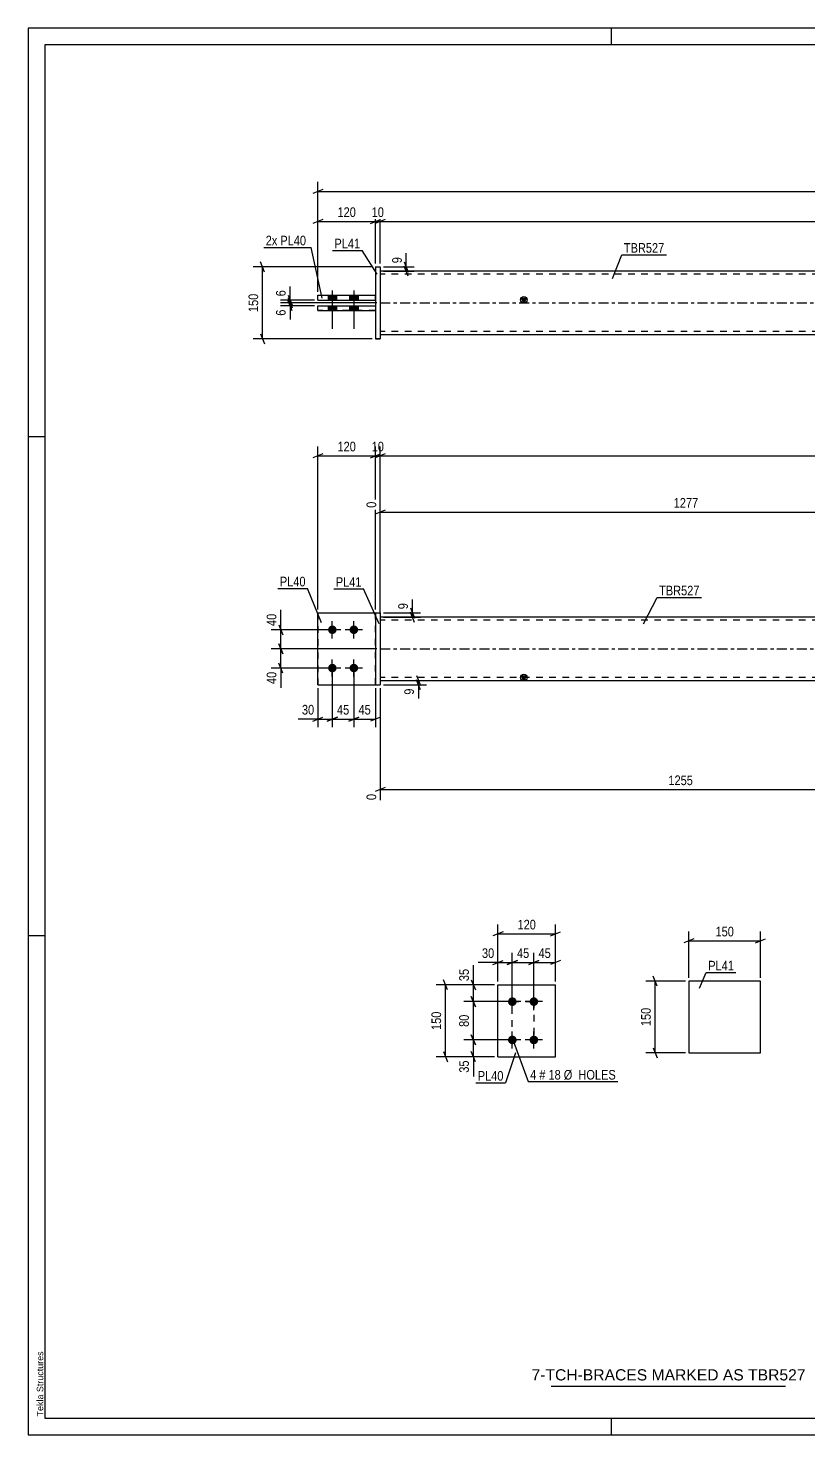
# Model space of a CAD drawing. Header units: millimetres. Extents: x 0 to 594, y 0 to 420.
# Drawn here: x 0 to 232.9, y 0 to 420 of the extents above; entities that cross this region are included whole.
import ezdxf

# ---------------------------------------------------------------- set-up
doc = ezdxf.new("R2010")
doc.units = ezdxf.units.MM
doc.linetypes.add('DXK_LINE_DOT2', pattern=[3.9198, 1.9599, -1.9599])
doc.linetypes.add('DXK_LINE_DOT3', pattern=[5.9187, 2.979, -0.9799, 0.9799, -0.9799])
doc.styles.add('Arial', font='arial.ttf', dxfattribs={"height": 0.2})
doc.styles.add('Arial Narrow', font='ARIALN.TTF', dxfattribs={"height": 0.2})

# ---------------------------------------------------------------- blocks, each defined once
blk = doc.blocks.new('Unknown-582682701-1128')
at = {"color": 5, "linetype": 'Continuous'}
for p, q in [((594, 420), (0, 420)), ((0, 420), (0, 0)), ((174, 415), (174, 420)), ((589, 415), (5, 415)), ((5, 415), (5, 5)), ((5, 298), (0, 298)), ((5, 149), (0, 149)), ((5, 5), (589, 5)), ((174, 0), (174, 5)), ((0, 0), (594, 0))]:
    blk.add_line(p, q, dxfattribs=at)
at = {"color": 174, "linetype": 'Continuous', "style": 'Arial'}
blk.add_text('Tekla Structures', height=1.9102, rotation=90, dxfattribs=at).set_placement((4.5, 5.5))
blk = doc.blocks.new('Part-582682701-1607 - 1591')
at = {"color": 2, "linetype": 'Continuous'}
for p, q in [((140.17, 112.91), (140.17, 134.34)), ((140.17, 134.34), (157.31, 134.34)), ((157.31, 112.91), (157.31, 134.34)), ((140.17, 112.91), (140.17, 112.91)), ((140.17, 112.91), (157.31, 112.91)), ((157.31, 112.91), (157.31, 112.91))]:
    blk.add_line(p, q, dxfattribs=at)
at = {"color": 7, "linetype": 'DXK_LINE_DOT2'}
for p, q in [((140.17, 134.34), (157.31, 134.34)), ((140.17, 112.91), (140.17, 112.91)), ((140.17, 112.91), (157.31, 112.91)), ((157.31, 112.91), (157.31, 112.91))]:
    blk.add_line(p, q, dxfattribs=at)
blk = doc.blocks.new('Bolt-582682701-1612 - 1591')
at = {"linetype": 'Continuous'}
for points in [[(144.45, 128.06), (144.19, 128.08), (143.93, 128.17), (143.7, 128.3), (143.5, 128.48), (143.34, 128.7), (143.23, 128.94), (143.17, 129.21), (143.17, 129.48), (143.23, 129.74), (143.34, 129.98), (143.5, 130.2), (143.7, 130.38), (143.93, 130.52), (144.19, 130.6), (144.45, 130.63), (144.72, 130.6), (144.98, 130.52), (145.21, 130.38), (145.41, 130.2), (145.57, 129.98), (145.68, 129.74), (145.73, 129.48), (145.73, 129.21), (145.68, 128.94), (145.57, 128.7), (145.41, 128.48), (145.21, 128.3), (144.98, 128.17), (144.72, 128.08)], [(150.88, 128.06), (150.61, 128.08), (150.36, 128.17), (150.13, 128.3), (149.93, 128.48), (149.77, 128.7), (149.66, 128.94), (149.6, 129.21), (149.6, 129.48), (149.66, 129.74), (149.77, 129.98), (149.93, 130.2), (150.13, 130.38), (150.36, 130.52), (150.61, 130.6), (150.88, 130.63), (151.15, 130.6), (151.4, 130.52), (151.64, 130.38), (151.84, 130.2), (152, 129.98), (152.1, 129.74), (152.16, 129.48), (152.16, 129.21), (152.1, 128.94), (152, 128.7), (151.84, 128.48), (151.64, 128.3), (151.4, 128.17), (151.15, 128.08)], [(144.45, 116.63), (144.19, 116.66), (143.93, 116.74), (143.7, 116.87), (143.5, 117.05), (143.34, 117.27), (143.23, 117.52), (143.17, 117.78), (143.17, 118.05), (143.23, 118.31), (143.34, 118.56), (143.5, 118.77), (143.7, 118.95), (143.93, 119.09), (144.19, 119.17), (144.45, 119.2), (144.72, 119.17), (144.98, 119.09), (145.21, 118.95), (145.41, 118.77), (145.57, 118.56), (145.68, 118.31), (145.73, 118.05), (145.73, 117.78), (145.68, 117.52), (145.57, 117.27), (145.41, 117.05), (145.21, 116.87), (144.98, 116.74), (144.72, 116.66)], [(150.88, 116.63), (150.61, 116.66), (150.36, 116.74), (150.13, 116.87), (149.93, 117.05), (149.77, 117.27), (149.66, 117.52), (149.6, 117.78), (149.6, 118.05), (149.66, 118.31), (149.77, 118.56), (149.93, 118.77), (150.13, 118.95), (150.36, 119.09), (150.61, 119.17), (150.88, 119.2), (151.15, 119.17), (151.4, 119.09), (151.64, 118.95), (151.84, 118.77), (152, 118.56), (152.1, 118.31), (152.16, 118.05), (152.16, 117.78), (152.1, 117.52), (152, 117.27), (151.84, 117.05), (151.64, 116.87), (151.4, 116.74), (151.15, 116.66)]]:
    blk.add_hatch(color=1, dxfattribs=at).paths.add_polyline_path(points)
at = {"color": 1, "linetype": 'Continuous'}
for p, q in [((144.45, 126.77), (144.45, 131.91)), ((150.88, 126.77), (150.88, 131.91)), ((147.02, 129.34), (141.88, 129.34)), ((153.45, 129.34), (148.31, 129.34)), ((147.02, 117.91), (141.88, 117.91)), ((144.45, 115.34), (144.45, 120.48)), ((153.45, 117.91), (148.31, 117.91)), ((150.88, 115.34), (150.88, 120.48))]:
    blk.add_line(p, q, dxfattribs=at)
blk = doc.blocks.new('Part-582682701-1962 - 1949')
at = {"color": 2, "linetype": 'Continuous'}
for p, q in [((86.46, 223.95), (86.46, 245.38)), ((86.46, 245.38), (103.6, 245.38)), ((86.46, 223.95), (103.6, 223.95))]:
    blk.add_line(p, q, dxfattribs=at)
at = {"color": 7, "linetype": 'DXK_LINE_DOT2'}
blk.add_line((103.6, 223.95), (103.6, 245.38), dxfattribs=at)
blk = doc.blocks.new('Part-582682701-1967 - 1949')
at = {"color": 7, "linetype": 'DXK_LINE_DOT2'}
for p, q in [((86.46, 245.38), (86.46, 223.95)), ((86.46, 245.38), (103.6, 245.38)), ((103.6, 245.38), (103.6, 223.95)), ((86.46, 223.95), (103.6, 223.95))]:
    blk.add_line(p, q, dxfattribs=at)
blk = doc.blocks.new('Part-582682701-1972 - 1949')
at = {"color": 2, "linetype": 'Continuous'}
for p, q in [((103.6, 245.38), (105.03, 245.38)), ((103.6, 245.38), (103.6, 223.95)), ((105.03, 245.38), (105.03, 245.38)), ((105.03, 245.38), (105.03, 223.95)), ((103.6, 223.95), (105.03, 223.95))]:
    blk.add_line(p, q, dxfattribs=at)
at = {"color": 7, "linetype": 'DXK_LINE_DOT2'}
for p, q in [((103.6, 245.38), (105.03, 245.38)), ((103.6, 223.95), (105.03, 223.95))]:
    blk.add_line(p, q, dxfattribs=at)
blk = doc.blocks.new('Bolt-582682701-1979 - 1949')
at = {"linetype": 'Continuous'}
for points in [[(90.75, 239.09, -1), (90.75, 241.66, -1)], [(97.17, 239.09, -1), (97.17, 241.66, -1)], [(90.75, 227.66, -1), (90.75, 230.23, -1)], [(97.17, 227.66, -1), (97.17, 230.23, -1)]]:
    blk.add_hatch(color=1, dxfattribs=at).paths.add_polyline_path(points)
at = {"color": 1, "linetype": 'Continuous'}
for p, q in [((93.32, 240.38), (88.17, 240.38)), ((90.75, 237.8), (90.75, 242.95)), ((99.75, 240.38), (94.6, 240.38)), ((97.17, 237.8), (97.17, 242.95)), ((90.75, 226.38), (90.75, 231.52)), ((97.17, 226.38), (97.17, 231.52)), ((93.32, 228.95), (88.17, 228.95)), ((99.75, 228.95), (94.6, 228.95))]:
    blk.add_line(p, q, dxfattribs=at)
blk = doc.blocks.new('Part-582682701-1992 - 1949')
at = {"linetype": 'Continuous'}
blk.add_hatch(color=2, dxfattribs=at).paths.add_polyline_path([(147.89, 225.23), (147.09, 226.63), (148.69, 226.63)])
at = {"color": 2, "linetype": 'Continuous'}
for p, q in [((486.71, 244.09), (105.03, 244.09)), ((105.03, 225.23), (486.71, 225.23)), ((147.89, 225.23), (147.09, 226.63)), ((147.09, 226.63), (148.69, 226.63)), ((148.69, 226.63), (147.89, 225.23))]:
    blk.add_line(p, q, dxfattribs=at)
at = {"color": 7, "linetype": 'DXK_LINE_DOT2'}
for p, q in [((105.03, 244.09), (105.03, 225.23)), ((287.19, 244.09), (287.19, 243.23)), ((312.25, 244.09), (312.25, 243.23)), ((486.71, 225.23), (486.71, 244.09)), ((486.71, 243.23), (105.03, 243.23)), ((486.71, 226.09), (105.03, 226.09)), ((284.17, 225.23), (284.17, 226.09)), ((284.17, 225.36), (284.17, 225.23)), ((309.22, 225.23), (309.22, 226.09)), ((309.22, 225.36), (309.22, 225.23))]:
    blk.add_line(p, q, dxfattribs=at)
at = {"color": 7, "linetype": 'DXK_LINE_DOT3'}
blk.add_line((105.03, 234.66), (486.71, 234.66), dxfattribs=at)
at = {"color": 2, "linetype": 'Continuous'}
blk.add_circle((147.89, 226.13), 1, dxfattribs=at)
blk = doc.blocks.new('Part-582682701-2443 - 2420')
at = {"color": 2, "linetype": 'Continuous'}
for p, q in [((86.46, 338.81), (86.46, 340.23)), ((86.46, 340.23), (103.6, 340.23)), ((103.6, 338.81), (103.6, 340.23)), ((86.46, 338.81), (86.46, 338.81)), ((86.46, 338.81), (103.6, 338.81)), ((103.6, 338.81), (103.6, 338.81))]:
    blk.add_line(p, q, dxfattribs=at)
at = {"color": 7, "linetype": 'DXK_LINE_DOT2'}
for p, q in [((86.46, 340.23), (86.46, 340.23)), ((86.46, 340.23), (103.6, 340.23)), ((103.6, 340.23), (103.6, 340.23)), ((86.46, 338.81), (103.6, 338.81))]:
    blk.add_line(p, q, dxfattribs=at)
blk = doc.blocks.new('Bolt-582682701-2428 - 2420')
at = {"linetype": 'Continuous'}
for points in [[(89.46, 338.81), (92.03, 338.81), (92.03, 340.23), (89.46, 340.23)], [(89.46, 338.81), (92.03, 338.81), (92.03, 340.23), (89.46, 340.23)], [(95.89, 338.81), (98.46, 338.81), (98.46, 340.23), (95.89, 340.23)], [(95.89, 338.81), (98.46, 338.81), (98.46, 340.23), (95.89, 340.23)], [(89.46, 335.66), (92.03, 335.66), (92.03, 337.08), (89.46, 337.08)], [(89.46, 335.66), (92.03, 335.66), (92.03, 337.08), (89.46, 337.08)], [(95.89, 335.66), (98.46, 335.66), (98.46, 337.08), (95.89, 337.08)], [(95.89, 335.66), (98.46, 335.66), (98.46, 337.08), (95.89, 337.08)]]:
    blk.add_hatch(color=1, dxfattribs=at).paths.add_polyline_path(points)
at = {"color": 1, "linetype": 'Continuous'}
for p, q in [((89.46, 340.23), (89.46, 338.81)), ((89.46, 340.23), (89.46, 338.81)), ((90.75, 341.66), (90.75, 330.23)), ((90.75, 341.66), (90.75, 330.23)), ((92.03, 340.23), (92.03, 338.81)), ((92.03, 340.23), (92.03, 338.81)), ((95.89, 340.23), (95.89, 338.81)), ((95.89, 340.23), (95.89, 338.81)), ((97.17, 341.66), (97.17, 330.23)), ((97.17, 341.66), (97.17, 330.23)), ((98.46, 340.23), (98.46, 338.81)), ((98.46, 340.23), (98.46, 338.81)), ((89.46, 337.08), (89.46, 335.66)), ((89.46, 337.08), (89.46, 335.66)), ((92.03, 337.08), (92.03, 335.66)), ((92.03, 337.08), (92.03, 335.66)), ((95.89, 337.08), (95.89, 335.66)), ((95.89, 337.08), (95.89, 335.66)), ((98.46, 337.08), (98.46, 335.66)), ((98.46, 337.08), (98.46, 335.66))]:
    blk.add_line(p, q, dxfattribs=at)
blk = doc.blocks.new('Part-582682701-2438 - 2420')
at = {"color": 2, "linetype": 'Continuous'}
for p, q in [((103.6, 348.69), (105.03, 348.69)), ((103.6, 348.69), (103.6, 327.26)), ((105.03, 348.69), (105.03, 348.69)), ((105.03, 348.69), (105.03, 327.26)), ((105.03, 327.26), (103.6, 327.26)), ((103.6, 327.26), (103.6, 327.26))]:
    blk.add_line(p, q, dxfattribs=at)
at = {"color": 7, "linetype": 'DXK_LINE_DOT2'}
for p, q in [((103.6, 348.69), (105.03, 348.69)), ((105.03, 348.69), (105.03, 348.69)), ((103.6, 327.26), (105.03, 327.26))]:
    blk.add_line(p, q, dxfattribs=at)
blk = doc.blocks.new('Part-582682701-2458 - 2420')
at = {"linetype": 'Continuous'}
blk.add_hatch(color=2, dxfattribs=at).paths.add_polyline_path([(147.89, 337.98), (147.09, 339.38), (148.69, 339.38)])
at = {"color": 2, "linetype": 'Continuous'}
for p, q in [((486.71, 347.4), (105.03, 347.4)), ((147.89, 337.98), (147.09, 339.38)), ((147.09, 339.38), (148.69, 339.38)), ((148.69, 339.38), (147.89, 337.98)), ((312.25, 338.98), (287.19, 338.98)), ((287.19, 336.98), (287.19, 338.98)), ((312.25, 336.98), (287.19, 336.98)), ((309.22, 338.83), (309.22, 338.98)), ((309.22, 336.98), (309.22, 337.12)), ((312.25, 338.83), (312.25, 338.98)), ((312.25, 336.98), (312.25, 337.12)), ((105.03, 328.55), (486.71, 328.55))]:
    blk.add_line(p, q, dxfattribs=at)
at = {"color": 7, "linetype": 'DXK_LINE_DOT2'}
for p, q in [((105.03, 347.4), (105.03, 328.55)), ((486.71, 346.55), (105.03, 346.55)), ((486.71, 328.55), (486.71, 347.4)), ((284.17, 338.98), (284.17, 336.98)), ((287.19, 338.98), (284.17, 338.98)), ((287.19, 336.98), (284.17, 336.98)), ((309.22, 338.98), (309.22, 337.12)), ((312.25, 338.98), (312.25, 337.12)), ((486.71, 329.4), (105.03, 329.4))]:
    blk.add_line(p, q, dxfattribs=at)
at = {"color": 7, "linetype": 'DXK_LINE_DOT3'}
blk.add_line((105.03, 337.98), (486.71, 337.98), dxfattribs=at)
at = {"color": 2, "linetype": 'Continuous'}
blk.add_circle((147.89, 338.88), 1, dxfattribs=at)
blk = doc.blocks.new('Part-582682701-2475 - 2420')
at = {"color": 2, "linetype": 'Continuous'}
for p, q in [((86.46, 337.08), (103.6, 337.08)), ((86.46, 335.66), (86.46, 337.08)), ((103.6, 337.08), (103.6, 335.66)), ((86.46, 335.66), (103.6, 335.66)), ((86.46, 335.66), (86.46, 335.66))]:
    blk.add_line(p, q, dxfattribs=at)
at = {"color": 7, "linetype": 'DXK_LINE_DOT2'}
for p, q in [((86.46, 337.08), (103.6, 337.08)), ((103.6, 335.66), (86.46, 335.66))]:
    blk.add_line(p, q, dxfattribs=at)
blk = doc.blocks.new('Part-582682701-1567 - 1551')
at = {"color": 2, "linetype": 'Continuous'}
for p, q in [((218.52, 135.48), (197.09, 135.48)), ((197.09, 135.48), (197.09, 114.05)), ((218.52, 114.06), (218.52, 135.48)), ((197.09, 114.05), (218.52, 114.06))]:
    blk.add_line(p, q, dxfattribs=at)
blk = doc.blocks.new('Rectangle-582682701-1727 - 1591')
at = {"color": 1, "linetype": 'DXK_LINE_DOT2'}
blk.add_lwpolyline([(144.45, 129.34), (150.88, 129.34), (150.88, 117.91), (144.45, 117.91), (144.45, 129.34)], close=True, dxfattribs=at)
blk = doc.blocks.new('StraightDimension-582682701-1647 - 1591')
at = {"color": 7, "linetype": 'Continuous'}
for p, q in [((144.45, 130.34), (144.45, 143.9)), ((150.88, 130.34), (150.88, 143.9)), ((142.95, 140.45), (145.95, 141.65)), ((144.45, 141.05), (150.88, 141.05)), ((152.38, 141.65), (149.38, 140.45))]:
    blk.add_line(p, q, dxfattribs=at)
at = {"color": 0}
blk.add_wipeout([(150.1, 141.8), (150.1, 146), (145.24, 146), (145.24, 141.8)], dxfattribs=at)
at = {"color": 3, "style": 'Arial Narrow'}
blk.add_text('45', height=2.863, dxfattribs=at).set_placement((145.84, 142.4))
blk = doc.blocks.new('StraightDimension-582682701-1614 - 1591')
at = {"color": 7, "linetype": 'Continuous'}
for p, q in [((140.17, 135.34), (140.17, 152.4)), ((157.31, 135.34), (157.31, 152.4)), ((141.67, 150.15), (138.67, 148.95)), ((140.17, 149.55), (157.31, 149.55)), ((155.81, 148.95), (158.81, 150.15))]:
    blk.add_line(p, q, dxfattribs=at)
at = {"color": 0}
blk.add_wipeout([(152.08, 150.3), (152.08, 154.5), (145.4, 154.5), (145.4, 150.3)], dxfattribs=at)
at = {"color": 3, "style": 'Arial Narrow'}
blk.add_text('120', height=2.863, dxfattribs=at).set_placement((146, 150.9))
blk = doc.blocks.new('StraightDimension-582682701-1634 - 1591')
at = {"color": 7, "linetype": 'Continuous'}
for p, q in [((140.17, 135.34), (140.17, 143.9)), ((144.45, 130.34), (144.45, 143.9)), ((138.67, 140.45), (141.67, 141.65)), ((140.17, 141.05), (144.45, 141.05)), ((145.95, 141.65), (142.95, 140.45))]:
    blk.add_line(p, q, dxfattribs=at)
at = {"color": 0}
blk.add_wipeout([(139.64, 141.8), (139.64, 146), (134.79, 146), (134.79, 141.8)], dxfattribs=at)
at = {"color": 7, "linetype": 'Continuous'}
blk.add_line((140.17, 141.05), (134.26, 141.05), dxfattribs=at)
blk.add_line((140.17, 141.05), (134.26, 141.05), dxfattribs=at)
at = {"color": 3, "style": 'Arial Narrow'}
blk.add_text('30', height=2.863, dxfattribs=at).set_placement((135.39, 142.4))
blk = doc.blocks.new('StraightDimension-582682701-1657 - 1591')
at = {"color": 7, "linetype": 'Continuous'}
for p, q in [((150.88, 130.34), (150.88, 143.9)), ((157.31, 135.34), (157.31, 143.9)), ((149.38, 140.45), (152.38, 141.65)), ((150.88, 141.05), (157.31, 141.05)), ((158.81, 141.65), (155.81, 140.45))]:
    blk.add_line(p, q, dxfattribs=at)
at = {"color": 0}
blk.add_wipeout([(156.52, 141.8), (156.52, 146), (151.67, 146), (151.67, 141.8)], dxfattribs=at)
at = {"color": 3, "style": 'Arial Narrow'}
blk.add_text('45', height=2.863, dxfattribs=at).set_placement((152.27, 142.4))
blk = doc.blocks.new('StraightDimension-582682701-1674 - 1591')
at = {"color": 7, "linetype": 'Continuous'}
for p, q in [((125.14, 132.84), (123.94, 135.84)), ((139.17, 134.34), (121.69, 134.34)), ((124.54, 112.91), (124.54, 134.34)), ((123.94, 114.41), (125.14, 111.41)), ((139.17, 112.91), (121.69, 112.91))]:
    blk.add_line(p, q, dxfattribs=at)
at = {"color": 0}
blk.add_wipeout([(123.79, 126.97), (119.59, 126.97), (119.59, 120.29), (123.79, 120.29)], dxfattribs=at)
at = {"color": 3, "style": 'Arial Narrow'}
blk.add_text('150', height=2.863, rotation=90.0002, dxfattribs=at).set_placement((123.19, 120.89))
blk = doc.blocks.new('StraightDimension-582682701-1691 - 1591')
at = {"color": 7, "linetype": 'Continuous'}
for p, q in [((143.45, 117.91), (129.97, 117.91)), ((132.22, 119.41), (133.42, 116.41)), ((132.82, 112.91), (132.82, 117.91)), ((133.42, 111.41), (132.22, 114.41)), ((139.17, 112.91), (129.97, 112.91))]:
    blk.add_line(p, q, dxfattribs=at)
at = {"color": 0}
blk.add_wipeout([(132.07, 112.39), (127.87, 112.39), (127.87, 107.53), (132.07, 107.53)], dxfattribs=at)
at = {"color": 7, "linetype": 'Continuous'}
blk.add_line((132.82, 112.91), (132.82, 107.01), dxfattribs=at)
blk.add_line((132.82, 112.91), (132.82, 107.01), dxfattribs=at)
at = {"color": 3, "style": 'Arial Narrow'}
blk.add_text('35', height=2.863, rotation=90.0002, dxfattribs=at).set_placement((131.47, 108.13))
blk = doc.blocks.new('StraightDimension-582682701-1704 - 1591')
at = {"color": 7, "linetype": 'Continuous'}
for p, q in [((132.22, 130.84), (133.42, 127.84)), ((143.45, 129.34), (129.97, 129.34)), ((132.82, 117.91), (132.82, 129.34)), ((143.45, 117.91), (129.97, 117.91)), ((133.42, 116.41), (132.22, 119.41))]:
    blk.add_line(p, q, dxfattribs=at)
at = {"color": 0}
blk.add_wipeout([(132.07, 126.06), (127.87, 126.06), (127.87, 121.2), (132.07, 121.2)], dxfattribs=at)
at = {"color": 3, "style": 'Arial Narrow'}
blk.add_text('80', height=2.863, rotation=90.0002, dxfattribs=at).set_placement((131.47, 121.8))
blk = doc.blocks.new('StraightDimension-582682701-1714 - 1591')
at = {"color": 7, "linetype": 'Continuous'}
for p, q in [((132.22, 135.84), (133.42, 132.84)), ((139.17, 134.34), (129.97, 134.34)), ((133.42, 127.84), (132.22, 130.84)), ((132.82, 129.34), (132.82, 134.34)), ((143.45, 129.34), (129.97, 129.34))]:
    blk.add_line(p, q, dxfattribs=at)
at = {"color": 0}
blk.add_wipeout([(132.07, 139.72), (127.87, 139.72), (127.87, 134.87), (132.07, 134.87)], dxfattribs=at)
at = {"color": 7, "linetype": 'Continuous'}
blk.add_line((132.82, 134.34), (132.82, 140.25), dxfattribs=at)
blk.add_line((132.82, 134.34), (132.82, 140.25), dxfattribs=at)
at = {"color": 3, "style": 'Arial Narrow'}
blk.add_text('35', height=2.863, rotation=90.0002, dxfattribs=at).set_placement((131.47, 135.47))
blk = doc.blocks.new('StraightDimension-582682701-2227 - 1949')
at = {"color": 7, "linetype": 'Continuous'}
for p, q in [((106.03, 245.38), (117.03, 245.38)), ((106.03, 244.09), (117.03, 244.09)), ((114.03, 246.88), (115.23, 243.88)), ((115.23, 242.59), (114.03, 245.59)), ((114.63, 244.09), (114.63, 245.38))]:
    blk.add_line(p, q, dxfattribs=at)
at = {"color": 0}
blk.add_wipeout([(113.88, 248.93), (109.68, 248.93), (109.68, 245.9), (113.88, 245.9)], dxfattribs=at)
at = {"color": 7, "linetype": 'Continuous'}
blk.add_line((114.63, 245.38), (114.63, 249.45), dxfattribs=at)
blk.add_line((114.63, 245.38), (114.63, 249.45), dxfattribs=at)
at = {"color": 3, "style": 'Arial Narrow'}
blk.add_text('9', height=2.86, rotation=90.0002, dxfattribs=at).set_placement((113.28, 246.5))
blk = doc.blocks.new('StraightDimension-582682701-2912 - 1949')
at = {"color": 7, "linetype": 'Continuous'}
for p, q in [((105.03, 222.95), (105.03, 189.53)), ((284.31, 224.23), (284.31, 184.04)), ((106.53, 193.25), (103.53, 192.05)), ((282.81, 192.05), (285.81, 193.25)), ((105.03, 192.65), (284.31, 192.65))]:
    blk.add_line(p, q, dxfattribs=at)
at = {"color": 0}
blk.add_wipeout([(198.93, 193.4), (198.93, 197.6), (190.42, 197.6), (190.42, 193.4)], dxfattribs=at)
at = {"color": 0, "linetype": 'Continuous'}
for points in [[(104.43, 191.95), (100.23, 191.95), (100.23, 188.93), (104.43, 188.93)], [(283.71, 191.95), (279.51, 191.95), (279.51, 183.44), (283.71, 183.44)]]:
    blk.add_wipeout(points, dxfattribs=at)
at = {"color": 3, "style": 'Arial Narrow'}
blk.add_text('1255', height=2.863, dxfattribs=at).set_placement((191.02, 194))
at = {"color": 3, "linetype": 'Continuous', "style": 'Arial Narrow'}
for s, height, p in [('0', 2.86, (103.83, 189.53)), ('1255', 2.863, (283.11, 184.04))]:
    blk.add_text(s, height=height, rotation=90.0002, dxfattribs=at).set_placement(p)
blk = doc.blocks.new('StraightDimension-582682701-2043 - 1949')
at = {"color": 7, "linetype": 'Continuous'}
for p, q in [((103.6, 246.38), (103.6, 295.14)), ((105.03, 246.38), (105.03, 295.14)), ((102.1, 291.69), (105.1, 292.89)), ((106.53, 292.89), (103.53, 291.69)), ((103.6, 292.29), (105.03, 292.29))]:
    blk.add_line(p, q, dxfattribs=at)
at = {"color": 0}
blk.add_wipeout([(106.74, 293.04), (106.74, 297.24), (101.89, 297.24), (101.89, 293.04)], dxfattribs=at)
at = {"color": 3, "style": 'Arial Narrow'}
blk.add_text('10', height=2.863, dxfattribs=at).set_placement((102.49, 293.64))
blk = doc.blocks.new('StraightDimension-582682701-2213 - 1949')
at = {"color": 7, "linetype": 'Continuous'}
for p, q in [((74.8, 236.16), (76, 233.16)), ((104.03, 234.66), (72.55, 234.66)), ((75.4, 228.95), (75.4, 234.66)), ((89.75, 228.95), (72.55, 228.95)), ((76, 227.45), (74.8, 230.45))]:
    blk.add_line(p, q, dxfattribs=at)
at = {"color": 0}
blk.add_wipeout([(74.65, 228.42), (70.45, 228.42), (70.45, 223.57), (74.65, 223.57)], dxfattribs=at)
at = {"color": 7, "linetype": 'Continuous'}
blk.add_line((75.4, 228.95), (75.4, 223.04), dxfattribs=at)
blk.add_line((75.4, 228.95), (75.4, 223.04), dxfattribs=at)
at = {"color": 3, "style": 'Arial Narrow'}
blk.add_text('40', height=2.863, rotation=90.0002, dxfattribs=at).set_placement((74.05, 224.17))
blk = doc.blocks.new('StraightDimension-582682701-2034 - 1949')
at = {"color": 7, "linetype": 'Continuous'}
for p, q in [((105.03, 246.38), (105.03, 295.14)), ((486.71, 246.38), (486.71, 295.14)), ((106.53, 292.89), (103.53, 291.69)), ((105.03, 292.29), (486.71, 292.29)), ((485.21, 291.69), (488.21, 292.89))]:
    blk.add_line(p, q, dxfattribs=at)
at = {"color": 0}
blk.add_wipeout([(300.12, 293.04), (300.12, 297.24), (291.61, 297.24), (291.61, 293.04)], dxfattribs=at)
at = {"color": 3, "style": 'Arial Narrow'}
blk.add_text('2672', height=2.863, dxfattribs=at).set_placement((292.21, 293.64))
blk = doc.blocks.new('StraightDimension-582682701-2060 - 1949')
at = {"color": 7, "linetype": 'Continuous'}
for p, q in [((86.46, 246.38), (86.46, 295.14)), ((103.6, 246.38), (103.6, 295.14)), ((87.96, 292.89), (84.96, 291.69)), ((86.46, 292.29), (103.6, 292.29)), ((102.1, 291.69), (105.1, 292.89))]:
    blk.add_line(p, q, dxfattribs=at)
at = {"color": 0}
blk.add_wipeout([(98.37, 293.04), (98.37, 297.24), (91.69, 297.24), (91.69, 293.04)], dxfattribs=at)
at = {"color": 3, "style": 'Arial Narrow'}
blk.add_text('120', height=2.863, dxfattribs=at).set_placement((92.29, 293.64))
blk = doc.blocks.new('StraightDimension-582682701-2200 - 1949')
at = {"color": 7, "linetype": 'Continuous'}
for p, q in [((89.75, 240.38), (72.55, 240.38)), ((74.8, 241.88), (76, 238.88)), ((75.4, 234.66), (75.4, 240.38)), ((76, 233.16), (74.8, 236.16)), ((104.03, 234.66), (72.55, 234.66))]:
    blk.add_line(p, q, dxfattribs=at)
at = {"color": 0}
blk.add_wipeout([(74.65, 245.76), (70.45, 245.76), (70.45, 240.9), (74.65, 240.9)], dxfattribs=at)
at = {"color": 7, "linetype": 'Continuous'}
blk.add_line((75.4, 240.38), (75.4, 246.28), dxfattribs=at)
blk.add_line((75.4, 240.38), (75.4, 246.28), dxfattribs=at)
at = {"color": 3, "style": 'Arial Narrow'}
blk.add_text('40', height=2.863, rotation=90.0002, dxfattribs=at).set_placement((74.05, 241.5))
blk = doc.blocks.new('StraightDimension-582682701-2300 - 1949')
at = {"color": 7, "linetype": 'Continuous'}
for p, q in [((90.75, 227.95), (90.75, 211.32)), ((97.17, 227.95), (97.17, 211.32)), ((89.25, 213.12), (92.25, 214.32)), ((98.67, 214.32), (95.67, 213.12)), ((90.75, 213.72), (97.17, 213.72))]:
    blk.add_line(p, q, dxfattribs=at)
at = {"color": 0}
blk.add_wipeout([(96.39, 214.47), (96.39, 218.67), (91.53, 218.67), (91.53, 214.47)], dxfattribs=at)
at = {"color": 3, "style": 'Arial Narrow'}
blk.add_text('45', height=2.863, dxfattribs=at).set_placement((92.13, 215.07))
blk = doc.blocks.new('StraightDimension-582682701-2236 - 1949')
at = {"color": 7, "linetype": 'Continuous'}
for p, q in [((106.03, 225.23), (118.83, 225.23)), ((106.03, 223.95), (118.83, 223.95)), ((115.83, 226.73), (117.03, 223.73)), ((117.03, 222.45), (115.83, 225.45)), ((116.43, 223.95), (116.43, 225.23))]:
    blk.add_line(p, q, dxfattribs=at)
at = {"color": 0}
blk.add_wipeout([(115.68, 223.42), (111.48, 223.42), (111.48, 220.39), (115.68, 220.39)], dxfattribs=at)
at = {"color": 7, "linetype": 'Continuous'}
blk.add_line((116.43, 223.95), (116.43, 219.87), dxfattribs=at)
blk.add_line((116.43, 223.95), (116.43, 219.87), dxfattribs=at)
at = {"color": 3, "style": 'Arial Narrow'}
blk.add_text('9', height=2.86, rotation=90.0002, dxfattribs=at).set_placement((115.08, 220.99))
blk = doc.blocks.new('StraightDimension-582682701-2290 - 1949')
at = {"color": 7, "linetype": 'Continuous'}
for p, q in [((90.75, 227.95), (90.75, 211.32)), ((86.46, 222.95), (86.46, 211.32)), ((84.96, 213.12), (87.96, 214.32)), ((92.25, 214.32), (89.25, 213.12)), ((86.46, 213.72), (90.75, 213.72))]:
    blk.add_line(p, q, dxfattribs=at)
at = {"color": 0}
blk.add_wipeout([(85.93, 214.47), (85.93, 218.67), (81.08, 218.67), (81.08, 214.47)], dxfattribs=at)
at = {"color": 7, "linetype": 'Continuous'}
blk.add_line((86.46, 213.72), (80.55, 213.72), dxfattribs=at)
blk.add_line((86.46, 213.72), (80.55, 213.72), dxfattribs=at)
at = {"color": 3, "style": 'Arial Narrow'}
blk.add_text('30', height=2.863, dxfattribs=at).set_placement((81.68, 215.07))
blk = doc.blocks.new('StraightDimension-582682701-2307 - 1949')
at = {"color": 7, "linetype": 'Continuous'}
for p, q in [((97.17, 227.95), (97.17, 211.32)), ((103.6, 222.95), (103.6, 211.32)), ((95.67, 213.12), (98.67, 214.32)), ((105.1, 214.32), (102.1, 213.12)), ((97.17, 213.72), (103.6, 213.72))]:
    blk.add_line(p, q, dxfattribs=at)
at = {"color": 0}
blk.add_wipeout([(102.82, 214.47), (102.82, 218.67), (97.96, 218.67), (97.96, 214.47)], dxfattribs=at)
at = {"color": 3, "style": 'Arial Narrow'}
blk.add_text('45', height=2.863, dxfattribs=at).set_placement((98.56, 215.07))
blk = doc.blocks.new('StraightDimension-582682701-3038 - 1949')
at = {"color": 7, "linetype": 'Continuous'}
for p, q in [((287.48, 245.09), (287.48, 284.11)), ((105.03, 245.09), (105.03, 278.62)), ((106.53, 276.09), (103.53, 274.89)), ((105.03, 275.49), (287.48, 275.49)), ((285.98, 274.89), (288.98, 276.09))]:
    blk.add_line(p, q, dxfattribs=at)
at = {"color": 0, "linetype": 'Continuous'}
for points in [[(286.88, 284.71), (282.68, 284.71), (282.68, 276.19), (286.88, 276.19)], [(104.43, 279.22), (100.23, 279.22), (100.23, 276.19), (104.43, 276.19)]]:
    blk.add_wipeout(points, dxfattribs=at)
at = {"color": 0}
blk.add_wipeout([(200.51, 276.24), (200.51, 280.44), (192, 280.44), (192, 276.24)], dxfattribs=at)
at = {"color": 3, "linetype": 'Continuous', "style": 'Arial Narrow'}
for s, height, p in [('1277', 2.863, (286.28, 276.79)), ('0', 2.86, (103.83, 276.79))]:
    blk.add_text(s, height=height, rotation=90.0002, dxfattribs=at).set_placement(p)
at = {"color": 3, "style": 'Arial Narrow'}
blk.add_text('1277', height=2.863, dxfattribs=at).set_placement((192.6, 276.84))
blk = doc.blocks.new('StraightDimension-582682701-2482 - 2420')
at = {"color": 7, "linetype": 'Continuous'}
for p, q in [((106.03, 348.69), (115.21, 348.69)), ((112.21, 350.19), (113.41, 347.19)), ((113.41, 345.9), (112.21, 348.9)), ((112.81, 347.4), (112.81, 348.69)), ((106.03, 347.4), (115.21, 347.4))]:
    blk.add_line(p, q, dxfattribs=at)
at = {"color": 0}
blk.add_wipeout([(112.06, 352.24), (107.86, 352.24), (107.86, 349.21), (112.06, 349.21)], dxfattribs=at)
at = {"color": 7, "linetype": 'Continuous'}
blk.add_line((112.81, 348.69), (112.81, 352.77), dxfattribs=at)
blk.add_line((112.81, 348.69), (112.81, 352.77), dxfattribs=at)
at = {"color": 3, "style": 'Arial Narrow'}
blk.add_text('9', height=2.86, rotation=90.0002, dxfattribs=at).set_placement((111.46, 349.81))
blk = doc.blocks.new('StraightDimension-582682701-2543 - 2420')
at = {"color": 7, "linetype": 'Continuous'}
for p, q in [((106.53, 362.88), (103.53, 361.68)), ((105.03, 349.69), (105.03, 365.13)), ((105.03, 362.28), (486.71, 362.28)), ((485.21, 361.68), (488.21, 362.88)), ((486.71, 349.69), (486.71, 365.13))]:
    blk.add_line(p, q, dxfattribs=at)
at = {"color": 0}
blk.add_wipeout([(300.12, 363.03), (300.12, 367.23), (291.61, 367.23), (291.61, 363.03)], dxfattribs=at)
at = {"color": 3, "style": 'Arial Narrow'}
blk.add_text('2672', height=2.863, dxfattribs=at).set_placement((292.21, 363.63))
blk = doc.blocks.new('StraightDimension-582682701-2553 - 2420')
at = {"color": 7, "linetype": 'Continuous'}
for p, q in [((87.96, 362.88), (84.96, 361.68)), ((86.46, 341.23), (86.46, 365.13)), ((86.46, 362.28), (103.6, 362.28)), ((102.1, 361.68), (105.1, 362.88)), ((103.6, 349.69), (103.6, 365.13))]:
    blk.add_line(p, q, dxfattribs=at)
at = {"color": 0}
blk.add_wipeout([(98.37, 363.03), (98.37, 367.23), (91.69, 367.23), (91.69, 363.03)], dxfattribs=at)
at = {"color": 3, "style": 'Arial Narrow'}
blk.add_text('120', height=2.863, dxfattribs=at).set_placement((92.29, 363.63))
blk = doc.blocks.new('StraightDimension-582682701-2563 - 2420')
at = {"color": 7, "linetype": 'Continuous'}
for p, q in [((102.1, 361.68), (105.1, 362.88)), ((106.53, 362.88), (103.53, 361.68)), ((103.6, 349.69), (103.6, 365.13)), ((103.6, 362.28), (105.03, 362.28)), ((105.03, 349.69), (105.03, 365.13))]:
    blk.add_line(p, q, dxfattribs=at)
at = {"color": 0}
blk.add_wipeout([(106.74, 363.03), (106.74, 367.23), (101.89, 367.23), (101.89, 363.03)], dxfattribs=at)
at = {"color": 3, "style": 'Arial Narrow'}
blk.add_text('10', height=2.863, dxfattribs=at).set_placement((102.49, 363.63))
blk = doc.blocks.new('StraightDimension-582682701-2574 - 2420')
at = {"color": 7, "linetype": 'Continuous'}
for p, q in [((86.46, 341.23), (86.46, 374.08)), ((505.28, 341.25), (505.28, 374.08)), ((87.96, 371.83), (84.96, 370.63)), ((86.46, 371.23), (505.28, 371.23)), ((503.78, 370.63), (506.78, 371.83))]:
    blk.add_line(p, q, dxfattribs=at)
at = {"color": 0}
blk.add_wipeout([(300.12, 371.98), (300.12, 376.18), (291.61, 376.18), (291.61, 371.98)], dxfattribs=at)
at = {"color": 3, "style": 'Arial Narrow'}
blk.add_text('2932', height=2.863, dxfattribs=at).set_placement((292.21, 372.58))
blk = doc.blocks.new('StraightDimension-582682701-2594 - 2420')
at = {"color": 7, "linetype": 'Continuous'}
for p, q in [((102.6, 348.69), (67.11, 348.69)), ((70.56, 347.19), (69.36, 350.19)), ((69.96, 327.26), (69.96, 348.69)), ((69.36, 328.76), (70.56, 325.76)), ((102.6, 327.26), (67.11, 327.26))]:
    blk.add_line(p, q, dxfattribs=at)
at = {"color": 0}
blk.add_wipeout([(69.21, 341.32), (65.01, 341.32), (65.01, 334.63), (69.21, 334.63)], dxfattribs=at)
at = {"color": 3, "style": 'Arial Narrow'}
blk.add_text('150', height=2.863, rotation=90.0002, dxfattribs=at).set_placement((68.61, 335.23))
blk = doc.blocks.new('StraightDimension-582682701-2605 - 2420')
at = {"color": 7, "linetype": 'Continuous'}
for p, q in [((77.56, 340.31), (78.76, 337.31)), ((85.46, 338.81), (75.31, 338.81)), ((104.03, 337.98), (75.31, 337.98)), ((78.76, 336.48), (77.56, 339.48)), ((78.16, 337.98), (78.16, 338.81))]:
    blk.add_line(p, q, dxfattribs=at)
at = {"color": 0}
blk.add_wipeout([(77.41, 342.36), (73.21, 342.36), (73.21, 339.33), (77.41, 339.33)], dxfattribs=at)
at = {"color": 7, "linetype": 'Continuous'}
blk.add_line((78.16, 338.81), (78.16, 342.88), dxfattribs=at)
blk.add_line((78.16, 338.81), (78.16, 342.88), dxfattribs=at)
at = {"color": 3, "style": 'Arial Narrow'}
blk.add_text('6', height=2.86, rotation=90.0002, dxfattribs=at).set_placement((76.81, 339.93))
blk = doc.blocks.new('StraightDimension-582682701-2621 - 2420')
at = {"color": 7, "linetype": 'Continuous'}
for p, q in [((104.03, 337.98), (75.31, 337.98)), ((85.46, 337.08), (75.31, 337.08)), ((77.56, 339.48), (78.76, 336.48)), ((78.76, 335.58), (77.56, 338.58)), ((78.16, 337.08), (78.16, 337.98))]:
    blk.add_line(p, q, dxfattribs=at)
at = {"color": 0}
blk.add_wipeout([(77.41, 336.56), (73.21, 336.56), (73.21, 333.53), (77.41, 333.53)], dxfattribs=at)
at = {"color": 7, "linetype": 'Continuous'}
blk.add_line((78.16, 337.08), (78.16, 333.01), dxfattribs=at)
blk.add_line((78.16, 337.08), (78.16, 333.01), dxfattribs=at)
at = {"color": 3, "style": 'Arial Narrow'}
blk.add_text('6', height=2.86, rotation=90.0002, dxfattribs=at).set_placement((76.81, 334.13))
blk = doc.blocks.new('StraightDimension-582682701-1569 - 1551')
at = {"color": 7, "linetype": 'Continuous'}
for p, q in [((196.09, 135.48), (184.24, 135.48)), ((187.69, 133.98), (186.49, 136.98)), ((187.09, 114.05), (187.09, 135.48)), ((196.09, 114.05), (184.24, 114.05)), ((186.49, 115.55), (187.69, 112.55))]:
    blk.add_line(p, q, dxfattribs=at)
at = {"color": 0}
blk.add_wipeout([(186.34, 128.11), (182.14, 128.11), (182.14, 121.43), (186.34, 121.43)], dxfattribs=at)
at = {"color": 3, "style": 'Arial Narrow'}
blk.add_text('150', height=2.863, rotation=90.0002, dxfattribs=at).set_placement((185.74, 122.03))
blk = doc.blocks.new('StraightDimension-582682701-1578 - 1551')
at = {"color": 7, "linetype": 'Continuous'}
for p, q in [((198.59, 148.08), (195.59, 146.88)), ((197.09, 136.48), (197.09, 150.33)), ((197.09, 147.48), (218.52, 147.48)), ((217.02, 146.88), (220.02, 148.08)), ((218.52, 136.48), (218.52, 150.33))]:
    blk.add_line(p, q, dxfattribs=at)
at = {"color": 0}
blk.add_wipeout([(211.15, 148.23), (211.15, 152.43), (204.47, 152.43), (204.47, 148.23)], dxfattribs=at)
at = {"color": 3, "style": 'Arial Narrow'}
blk.add_text('150', height=2.863, dxfattribs=at).set_placement((205.07, 148.83))
blk = doc.blocks.new('Unknown-582682701-4614')
at = {"color": 7, "linetype": 'Continuous'}
blk.add_line((156, 14.5), (226, 14.5), dxfattribs=at)
at = {"color": 7, "style": 'Arial'}
blk.add_text('7-TCH-BRACES MARKED AS TBR527', height=3.3428, dxfattribs=at).set_placement((150.19, 16.25))
blk = doc.blocks.new('Mark-582682701-1603 - 1591')
at = {"color": 0}
blk.add_wipeout([(141.82, 105.75), (141.82, 108.75), (134.14, 108.75), (134.14, 105.75)], dxfattribs=at)
blk.add_wipeout([(141.82, 105.75), (141.82, 108.75), (134.14, 108.75), (134.14, 105.75)], dxfattribs=at)
at = {"color": 30, "linetype": 'Continuous'}
for p in [(145.44, 114.11), (133.54, 105.15)]:
    blk.add_line(p, (142.42, 105.15), dxfattribs=at)
at = {"color": 3, "style": 'Arial Narrow'}
blk.add_text('PL40', height=2.863, dxfattribs=at).set_placement((134.14, 105.75))
blk = doc.blocks.new('Mark-582682701-1608 - 1591')
at = {"color": 0}
blk.add_wipeout([(151.61, 106.08), (151.61, 109.08), (149.78, 109.08), (149.78, 106.08)], dxfattribs=at)
blk.add_wipeout([(151.61, 106.08), (151.61, 109.08), (149.78, 109.08), (149.78, 106.08)], dxfattribs=at)
at = {"color": 7, "linetype": 'Continuous'}
blk.add_line((144.5, 118.22), (149.18, 105.48), dxfattribs=at)
at = {"color": 0}
blk.add_wipeout([(154.34, 106.08), (154.34, 109.08), (152.51, 109.08), (152.51, 106.08)], dxfattribs=at)
blk.add_wipeout([(154.34, 106.08), (154.34, 109.08), (152.51, 109.08), (152.51, 106.08)], dxfattribs=at)
at = {"color": 3, "style": 'Arial Narrow'}
blk.add_text('4', height=2.86, dxfattribs=at).set_placement((149.78, 106.08))
at = {"color": 0}
blk.add_wipeout([(158.9, 106.08), (158.9, 109.08), (155.24, 109.08), (155.24, 106.08)], dxfattribs=at)
blk.add_wipeout([(158.9, 106.08), (158.9, 109.08), (155.24, 109.08), (155.24, 106.08)], dxfattribs=at)
at = {"color": 3, "style": 'Arial Narrow'}
blk.add_text('#', height=2.86, dxfattribs=at).set_placement((152.51, 106.08))
at = {"color": 0}
blk.add_wipeout([(175.32, 106.08), (175.32, 109.08), (159.8, 109.08), (159.8, 106.08)], dxfattribs=at)
blk.add_wipeout([(175.32, 106.08), (175.32, 109.08), (159.8, 109.08), (159.8, 106.08)], dxfattribs=at)
at = {"color": 7, "linetype": 'Continuous'}
blk.add_line((149.18, 105.48), (175.92, 105.48), dxfattribs=at)
at = {"color": 3, "style": 'Arial Narrow'}
for s, p in [('18', (155.24, 106.08)), ('Ø  HOLES', (159.8, 106.08))]:
    blk.add_text(s, height=2.863, dxfattribs=at).set_placement(p)
blk = doc.blocks.new('MarkSet-582682701-2405 - 1949')
at = {"color": 0}
blk.add_wipeout([(82.77, 253.33), (82.77, 256.33), (75.1, 256.33), (75.1, 253.33)], dxfattribs=at)
blk.add_wipeout([(82.77, 253.33), (82.77, 256.33), (75.1, 256.33), (75.1, 253.33)], dxfattribs=at)
at = {"color": 30, "linetype": 'Continuous'}
for p in [(74.5, 252.73), (87.47, 242.45)]:
    blk.add_line(p, (83.37, 252.73), dxfattribs=at)
at = {"color": 3, "style": 'Arial Narrow'}
blk.add_text('PL40', height=2.863, dxfattribs=at).set_placement((75.1, 253.33))
blk = doc.blocks.new('Mark-582682701-1968 - 1949')
at = {"color": 0}
blk.add_wipeout([(99.45, 253.2), (99.45, 256.2), (91.78, 256.2), (91.78, 253.2)], dxfattribs=at)
blk.add_wipeout([(99.45, 253.2), (99.45, 256.2), (91.78, 256.2), (91.78, 253.2)], dxfattribs=at)
at = {"color": 30, "linetype": 'Continuous'}
for p in [(91.18, 252.6), (104.68, 242.16)]:
    blk.add_line(p, (100.05, 252.6), dxfattribs=at)
at = {"color": 3, "style": 'Arial Narrow'}
blk.add_text('PL41', height=2.863, dxfattribs=at).set_placement((91.78, 253.2))
blk = doc.blocks.new('Mark-582682701-1988 - 1949')
at = {"color": 0}
blk.add_wipeout([(200.3, 250.65), (200.3, 253.65), (188.24, 253.65), (188.24, 250.65)], dxfattribs=at)
blk.add_wipeout([(200.3, 250.65), (200.3, 253.65), (188.24, 253.65), (188.24, 250.65)], dxfattribs=at)
at = {"color": 30, "linetype": 'Continuous'}
for p, q in [((183.56, 242.15), (187.64, 250.05)), ((187.64, 250.05), (200.9, 250.05))]:
    blk.add_line(p, q, dxfattribs=at)
at = {"color": 3, "style": 'Arial Narrow'}
blk.add_text('TBR527', height=2.863, dxfattribs=at).set_placement((188.24, 250.65))
blk = doc.blocks.new('Mark-582682701-2434 - 2420')
at = {"color": 0}
blk.add_wipeout([(99.06, 354.25), (99.06, 357.25), (91.38, 357.25), (91.38, 354.25)], dxfattribs=at)
blk.add_wipeout([(99.06, 354.25), (99.06, 357.25), (91.38, 357.25), (91.38, 354.25)], dxfattribs=at)
at = {"color": 30, "linetype": 'Continuous'}
for p in [(90.78, 353.65), (104.14, 346.51)]:
    blk.add_line(p, (99.66, 353.65), dxfattribs=at)
at = {"color": 3, "style": 'Arial Narrow'}
blk.add_text('PL41', height=2.863, dxfattribs=at).set_placement((91.38, 354.25))
blk = doc.blocks.new('Mark-582682701-2454 - 2420')
at = {"color": 0}
blk.add_wipeout([(189.8, 352.95), (189.8, 355.95), (177.74, 355.95), (177.74, 352.95)], dxfattribs=at)
blk.add_wipeout([(189.8, 352.95), (189.8, 355.95), (177.74, 355.95), (177.74, 352.95)], dxfattribs=at)
at = {"color": 30, "linetype": 'Continuous'}
for p, q in [((174.32, 345.28), (177.14, 352.35)), ((177.14, 352.35), (190.4, 352.35))]:
    blk.add_line(p, q, dxfattribs=at)
at = {"color": 3, "style": 'Arial Narrow'}
blk.add_text('TBR527', height=2.863, dxfattribs=at).set_placement((177.74, 352.95))
blk = doc.blocks.new('MarkSet-582682701-2659 - 2420')
at = {"color": 0}
blk.add_wipeout([(74.34, 355.15), (74.34, 358.15), (70.87, 358.15), (70.87, 355.15)], dxfattribs=at)
blk.add_wipeout([(74.34, 355.15), (74.34, 358.15), (70.87, 358.15), (70.87, 355.15)], dxfattribs=at)
blk.add_wipeout([(82.91, 355.15), (82.91, 358.15), (75.24, 358.15), (75.24, 355.15)], dxfattribs=at)
blk.add_wipeout([(82.91, 355.15), (82.91, 358.15), (75.24, 358.15), (75.24, 355.15)], dxfattribs=at)
at = {"color": 30, "linetype": 'Continuous'}
for p in [(70.27, 354.55), (87.67, 339.35)]:
    blk.add_line(p, (84.41, 354.55), dxfattribs=at)
at = {"color": 3, "style": 'Arial Narrow'}
for s, p in [('2x', (70.87, 355.15)), ('PL40', (75.24, 355.15))]:
    blk.add_text(s, height=2.863, dxfattribs=at).set_placement(p)
blk = doc.blocks.new('Mark-582682701-1563 - 1551')
at = {"color": 0}
blk.add_wipeout([(210.58, 138.67), (210.58, 141.67), (202.9, 141.67), (202.9, 138.67)], dxfattribs=at)
blk.add_wipeout([(210.58, 138.67), (210.58, 141.67), (202.9, 141.67), (202.9, 138.67)], dxfattribs=at)
at = {"color": 30, "linetype": 'Continuous'}
for p, q in [((200.34, 133.39), (202.3, 138.07)), ((202.3, 138.07), (211.18, 138.07))]:
    blk.add_line(p, q, dxfattribs=at)
at = {"color": 3, "style": 'Arial Narrow'}
blk.add_text('PL41', height=2.863, dxfattribs=at).set_placement((202.9, 138.67))

msp = doc.modelspace()

# ---------------------------------------------------------------- block references
for name in ['Unknown-582682701-1128', 'Part-582682701-2438 - 2420', 'Part-582682701-2458 - 2420', 'Part-582682701-2443 - 2420', 'Bolt-582682701-2428 - 2420', 'Part-582682701-2475 - 2420', 'Part-582682701-1962 - 1949', 'Part-582682701-1967 - 1949', 'Part-582682701-1972 - 1949', 'Part-582682701-1992 - 1949', 'Bolt-582682701-1979 - 1949', 'Part-582682701-1567 - 1551', 'Part-582682701-1607 - 1591', 'Bolt-582682701-1612 - 1591', 'Rectangle-582682701-1727 - 1591', 'Unknown-582682701-4614']:
    msp.add_blockref(name, (0, 0))

# ---------------------------------------------------------------- next in the draw order: block references
for name in ['StraightDimension-582682701-2482 - 2420', 'StraightDimension-582682701-2227 - 1949', 'StraightDimension-582682701-2912 - 1949', 'StraightDimension-582682701-1647 - 1591', 'StraightDimension-582682701-1569 - 1551']:
    msp.add_blockref(name, (0, 0))

# ---------------------------------------------------------------- next in the draw order: block references
for name in ['StraightDimension-582682701-2543 - 2420', 'StraightDimension-582682701-2043 - 1949', 'StraightDimension-582682701-2213 - 1949', 'StraightDimension-582682701-1614 - 1591', 'StraightDimension-582682701-1578 - 1551']:
    msp.add_blockref(name, (0, 0))

# ---------------------------------------------------------------- next in the draw order: block references
for name in ['StraightDimension-582682701-2553 - 2420', 'StraightDimension-582682701-2034 - 1949', 'StraightDimension-582682701-2300 - 1949', 'StraightDimension-582682701-2236 - 1949', 'StraightDimension-582682701-1634 - 1591', 'StraightDimension-582682701-1657 - 1591', 'Mark-582682701-1563 - 1551']:
    msp.add_blockref(name, (0, 0))

# ---------------------------------------------------------------- next in the draw order: block references
for name in ['StraightDimension-582682701-2563 - 2420', 'StraightDimension-582682701-2060 - 1949', 'StraightDimension-582682701-2290 - 1949', 'StraightDimension-582682701-2307 - 1949', 'StraightDimension-582682701-1674 - 1591']:
    msp.add_blockref(name, (0, 0))

# ---------------------------------------------------------------- next in the draw order: block references
for name in ['StraightDimension-582682701-2574 - 2420', 'StraightDimension-582682701-2200 - 1949', 'StraightDimension-582682701-1691 - 1591']:
    msp.add_blockref(name, (0, 0))

# ---------------------------------------------------------------- next in the draw order: block references
for name in ['Mark-582682701-2454 - 2420', 'StraightDimension-582682701-2594 - 2420', 'StraightDimension-582682701-3038 - 1949', 'MarkSet-582682701-2405 - 1949', 'StraightDimension-582682701-1704 - 1591', 'Mark-582682701-1603 - 1591']:
    msp.add_blockref(name, (0, 0))

# ---------------------------------------------------------------- next in the draw order: block references
for name in ['Mark-582682701-2434 - 2420', 'StraightDimension-582682701-2605 - 2420', 'Mark-582682701-1968 - 1949', 'Mark-582682701-1988 - 1949', 'StraightDimension-582682701-1714 - 1591', 'Mark-582682701-1608 - 1591']:
    msp.add_blockref(name, (0, 0))

# ---------------------------------------------------------------- next in the draw order: block references
msp.add_blockref('StraightDimension-582682701-2621 - 2420', (0, 0))

# ---------------------------------------------------------------- next in the draw order: block references
msp.add_blockref('MarkSet-582682701-2659 - 2420', (0, 0))

doc.saveas('drawing.dxf')
